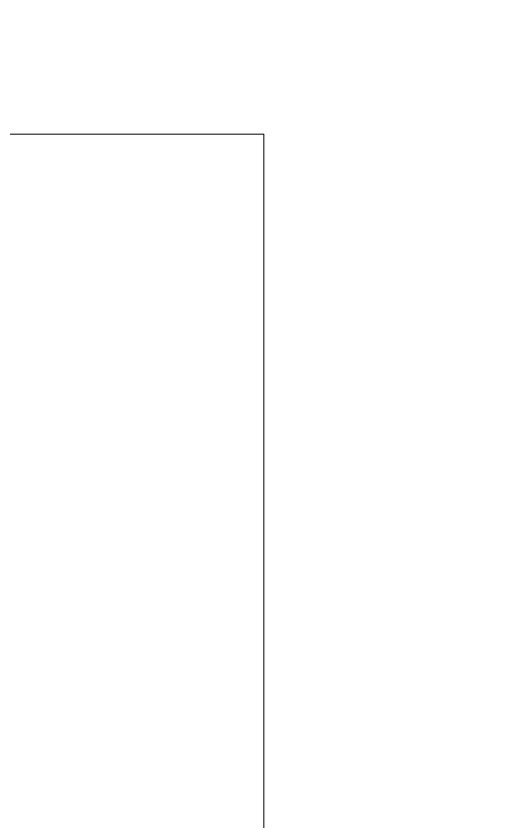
# Model space of a CAD drawing. Header units: millimetres. Extents: x -23600 to 58751, y -29611 to 36794.
# Drawn here: x 21153.26 to 21163.93, y 27819.79 to 27837.95 of the extents above; entities that cross this region are included whole.
import ezdxf

# ---------------------------------------------------------------- set-up
doc = ezdxf.new("R2010")
doc.units = ezdxf.units.MM
for name, color, linetype, lineweight in [('A-DOOR-IDEN', 31, 'Continuous', 9), ('A-WALL', 113, 'Continuous', 9), ('A-WALL-PATT', 111, 'Continuous', 25)]:
    doc.layers.add(name, color=color, linetype=linetype, lineweight=lineweight)
pattern_1 = [(0, (0, 0), (812.8, 203.2), [33.528, -576.072, 33.528, -576.072, -3251.2]), (0, (0, 0), (812.8, 203.2), [-1219.2, 33.528, -1185.672, 33.528, -576.072, -1422.4]), (0, (0, 0), (812.8, 203.2), [-3048, 33.528, -372.872, 33.528, -982.472]), (120, (304.8, 101.6), (-582.3764, 602.3054), [33.528, -576.072, 33.528, -576.072, -3251.2]), (120, (304.8, 101.6), (-582.3764, 602.3054), [-1219.2, 33.528, -1185.672, 33.528, -576.072, -1422.4]), (120, (304.8, 101.6), (-582.3764, 602.3054), [-3048, 33.528, -372.872, 33.528, -982.472]), (240, (406.4, 508), (-230.4236, -805.5054), [33.528, -576.072, 33.528, -576.072, -3251.2]), (240, (406.4, 508), (-230.4236, -805.5054), [-1219.2, 33.528, -1185.672, 33.528, -576.072, -1422.4]), (240, (406.4, 508), (-230.4236, -805.5054), [-3048, 33.528, -372.872, 33.528, -982.472])]

# ---------------------------------------------------------------- blocks, each defined once
blk = doc.blocks.new('M_Door Tag - M_Door Tag-1233-01 - Entry Level')
at = {"layer": 'A-DOOR-IDEN'}
blk.add_arc((3, 0), 3, 270, 90, dxfattribs=at)

msp = doc.modelspace()

# ---------------------------------------------------------------- hatches: boundary and pattern name
at = {"layer": 'A-WALL-PATT', "lineweight": 9}
h = msp.add_hatch(dxfattribs=at)
h.set_pattern_fill('FP_2', color=256, style=0, pattern_type=2)
h.set_pattern_definition(pattern_1)
h.paths.add_polyline_path([(24368.9, 27835.291), (24368.9, 27850.791), (21266.351, 27850.791), (21266.351, 27835.291), (24111.9, 27835.291)], flags=0)
h.paths.add_polyline_path([(21112.601, 27835.291), (21174.351, 27835.291), (21174.351, 27850.791), (21112.601, 27850.791)], flags=0)
h.paths.add_polyline_path([(20197.601, 27835.291), (20197.601, 27850.791), (18271.851, 27850.791), (18271.851, 27835.291), (18318.736, 27835.291)], flags=0)
h = msp.add_hatch(dxfattribs=at)
h.set_pattern_fill('FP_2', color=256, style=0, pattern_type=2)
h.set_pattern_definition(pattern_1)
h.paths.add_polyline_path([(24368.9, 27819.791), (24368.9, 27835.291), (21266.351, 27835.291), (21266.351, 27819.791), (24111.9, 27819.791)], flags=0)
h.paths.add_polyline_path([(21112.601, 27819.791), (21158.851, 27819.791), (21158.851, 27835.291), (21112.601, 27835.291)], flags=0)
h.paths.add_polyline_path([(20197.601, 27819.791), (20197.601, 27835.291), (18271.851, 27835.291), (18271.851, 27819.791), (18318.736, 27819.791)], flags=0)
h = msp.add_hatch(dxfattribs=at)
h.set_pattern_fill('FP_2', color=256, style=0, pattern_type=2)
h.set_pattern_definition(pattern_1)
h.paths.add_polyline_path([(21158.851, 22309.041), (21174.351, 22309.041), (21174.351, 24708.291), (21158.851, 24708.291), (21158.851, 22324.541)], flags=0)
h.paths.add_polyline_path([(21174.351, 25623.291), (21174.351, 27835.291), (21158.851, 27835.291), (21158.851, 25623.291)], flags=0)
h = msp.add_hatch(dxfattribs=at)
h.set_pattern_fill('FP_2', color=256, style=0, pattern_type=2)
h.set_pattern_definition(pattern_1)
h.paths.add_polyline_path([(21158.851, 22324.541), (21158.851, 24708.291), (21143.351, 24708.291), (21143.351, 22324.541)], flags=0)
h.paths.add_polyline_path([(21143.351, 25623.291), (21158.851, 25623.291), (21158.851, 27819.791), (21143.351, 27819.791), (21143.351, 26625.397)], flags=0)

# ---------------------------------------------------------------- linework, layer by layer
at = {"layer": 'A-WALL'}
for p in [(21112.601, 27835.291), (21158.851, 25623.291)]:
    msp.add_line(p, (21158.851, 27835.291), dxfattribs=at)

# ---------------------------------------------------------------- block references
at = {"layer": 'A-DOOR-IDEN', "xscale": 99.99999999999991, "yscale": 99.99999999999991, "zscale": 99.99999999999991}
msp.add_blockref('M_Door Tag - M_Door Tag-1233-01 - Entry Level', (20655.101, 27889.041), dxfattribs=at)

doc.saveas('drawing.dxf')
